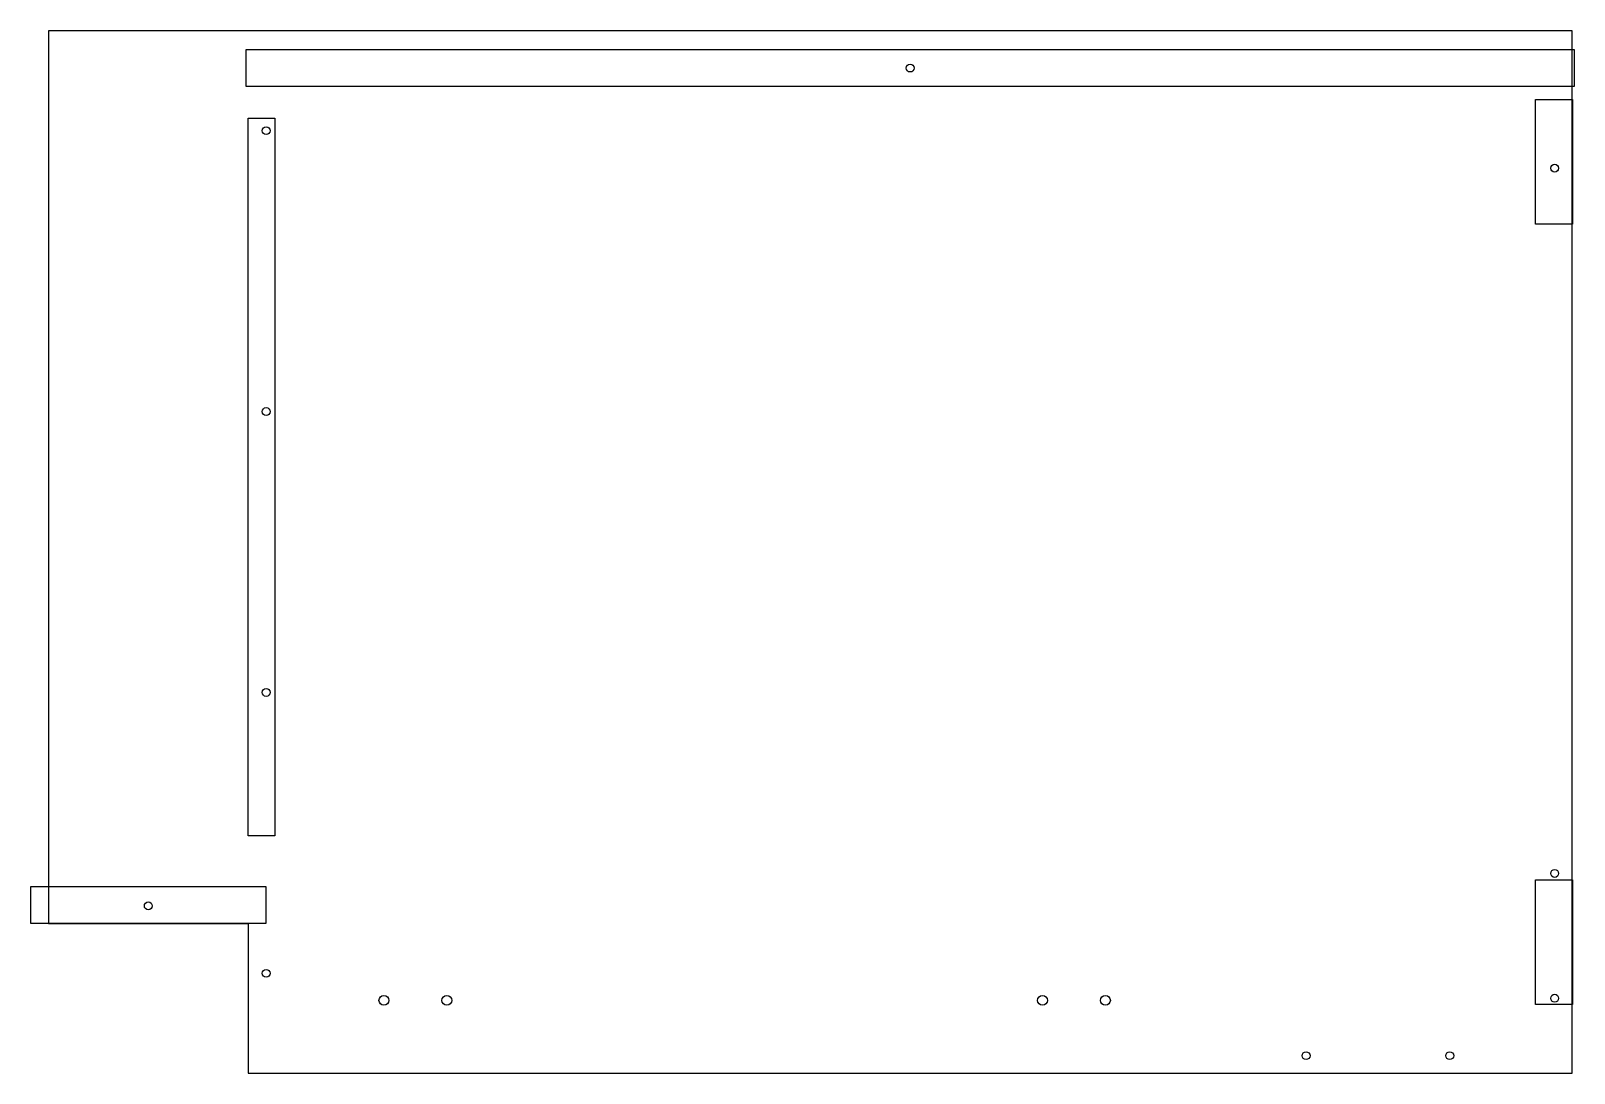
# Model space of a CAD drawing. Extents: x -0.3 to 30.5, y 0 to 20.9.
import ezdxf

# ---------------------------------------------------------------- set-up
doc = ezdxf.new("R2010")
doc.units = 0
for name, color, linetype in [('BLOCKDRILLPILOT', 6, 'CONTINUOUS'), ('BLOCKDRILLSYSTEM', 6, 'CONTINUOUS'), ('DadoBack', 6, 'CONTINUOUS'), ('PartCut', 1, 'CONTINUOUS')]:
    doc.layers.add(name, color=color, linetype=linetype)

msp = doc.modelspace()

# ---------------------------------------------------------------- linework, layer by layer
at = {"layer": 'BLOCKDRILLPILOT'}
for centre in [(17.25, 20.13), (4.36, 18.875), (30.15, 18.125), (4.36, 13.25), (4.36, 7.625), (30.15, 4), (2, 3.35), (4.36, 2), (30.15, 1.5), (25.175, 0.35), (28.05, 0.35)]:
    msp.add_circle(centre, 0.07874, dxfattribs=at)
at = {"layer": 'BLOCKDRILLSYSTEM'}
for centre in [(6.71654, 1.457), (7.97638, 1.457), (19.89862, 1.457), (21.15846, 1.457)]:
    msp.add_circle(centre, 0.09843, dxfattribs=at)
at = {"layer": 'DadoBack'}
for points in [[(30.54, 20.5), (30.54, 19.76), (3.96, 19.76), (3.96, 20.5)], [(29.765, 19.5), (30.505, 19.5), (30.505, 17), (29.765, 17)], [(4, 19.125), (4.53, 19.125), (4.53, 4.75), (4, 4.75)], [(4.35, 3.735), (4.35, 2.995), (-0.35, 2.995), (-0.35, 3.735)], [(29.765, 3.875), (30.505, 3.875), (30.505, 1.375), (29.765, 1.375)]]:
    msp.add_lwpolyline(points, close=True, dxfattribs=at)
at = {"layer": 'PartCut'}
msp.add_lwpolyline([(0, 3), (4, 3), (4, 0), (30.5, 0), (30.5, 20.875), (0, 20.875)], close=True, dxfattribs=at)

doc.saveas('drawing.dxf')
